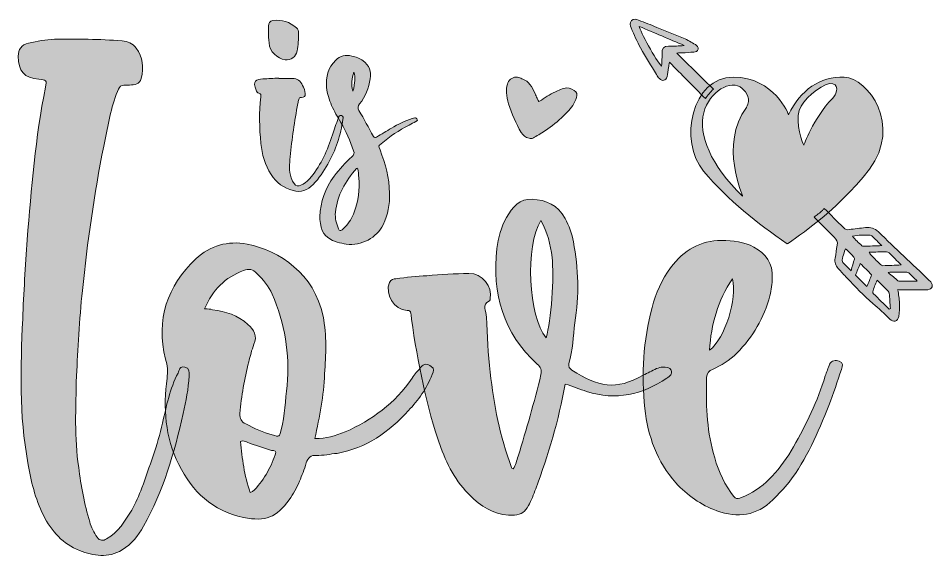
# Model space of a CAD drawing. Header units: inches. Extents: x 242 to 839, y -904 to -178.
# Drawn here: x 246 to 830, y -904 to -560 of the extents above; entities that cross this region are included whole.
import ezdxf

# ---------------------------------------------------------------- set-up
doc = ezdxf.new("R2010")
doc.units = ezdxf.units.IN
doc.header["$MEASUREMENT"] = 0
doc.layers.add('Layer 1', color=7, linetype='Continuous')

# ---------------------------------------------------------------- blocks, each defined once
blk = doc.blocks.new('block 5')
at = {"layer": 'Layer 1', "true_color": 0x04c0cc}
h = blk.add_hatch(color=132, dxfattribs=at)
h.dxf.hatch_style = 2
edge = h.paths.add_edge_path()
edge.add_spline(control_points=[(453.25, -622.81), (453.25, -623.21), (453.25, -623.62), (453.04, -624.03), (451.82, -634.18), (448.58, -643.72), (443.5, -652.65), (440.66, -657.32), (438.02, -661.79), (434.16, -665.64), (430.51, -669.3), (426.45, -670.92), (421.37, -669.5), (415.48, -667.88), (410.81, -664.63), (407.36, -659.35), (403.5, -653.26), (401.47, -646.56), (400.87, -639.45), (399.85, -629.51), (399.65, -619.76), (400.87, -609.81), (401.07, -608.6), (400.87, -607.78), (399.65, -607.58), (398.43, -607.38), (398.23, -606.36), (397.82, -605.55), (395.38, -599.66), (397.82, -598.44), (402.08, -598.44), (405.53, -598.24), (408.99, -598.04), (412.24, -597.84), (412.24, -597.84), (412.24, -598.04), (412.24, -598.04), (415.28, -598.04), (418.12, -598.04), (420.96, -598.04), (424.01, -598.04), (426.24, -599.66), (427.46, -602.5), (428.27, -604.13), (429.09, -605.96), (429.09, -607.78), (429.29, -609.61), (428.68, -610.22), (426.65, -610.22), (425.63, -610.22), (425.23, -610.63), (425.02, -611.44), (424.82, -612.25), (424.62, -613.06), (424.42, -614.08), (422.39, -625.24), (420.56, -636.61), (419.54, -647.98), (419.14, -652.45), (418.53, -656.92), (420.15, -661.38), (422.59, -668.08), (425.02, -667.27), (429.29, -664.43), (430.71, -663.41), (431.93, -661.99), (432.94, -660.77), (439.44, -652.86), (443.3, -643.51), (446.55, -633.97), (447.56, -630.52), (448.78, -627.07), (450.2, -623.62), (450.2, -623.01), (450.61, -622.6), (450.81, -622.2), (451.22, -621.79), (451.62, -621.59), (452.23, -621.79), (452.64, -622), (453.25, -622.2), (453.25, -622.81)], knot_values=[0, 0, 0, 0, 1, 1, 1, 2, 2, 2, 3, 3, 3, 4, 4, 4, 5, 5, 5, 6, 6, 6, 7, 7, 7, 8, 8, 8, 9, 9, 9, 10, 10, 10, 11, 11, 11, 12, 12, 12, 13, 13, 13, 14, 14, 14, 15, 15, 15, 16, 16, 16, 17, 17, 17, 18, 18, 18, 19, 19, 19, 20, 20, 20, 21, 21, 21, 22, 22, 22, 23, 23, 23, 24, 24, 24, 25, 25, 25, 26, 26, 26, 27, 27, 27, 27], degree=3, periodic=1)
edge = h.paths.add_edge_path()
edge.add_spline(control_points=[(405.74, -567.79), (405.74, -567.18), (405.74, -565.96), (405.74, -564.74), (405.74, -562.71), (406.55, -561.7), (408.58, -561.29), (414.27, -560.48), (419.34, -562.1), (423.6, -565.96), (424.42, -566.77), (425.02, -567.79), (424.82, -569.21), (424.82, -573.07), (424.82, -576.92), (424.01, -580.58), (423.2, -584.44), (420.15, -586.67), (416.3, -586.26), (411.63, -585.65), (406.14, -580.78), (406.14, -575.5), (406.14, -573.07), (405.33, -570.63), (405.74, -567.79)], knot_values=[0, 0, 0, 0, 1, 1, 1, 2, 2, 2, 3, 3, 3, 4, 4, 4, 5, 5, 5, 6, 6, 6, 7, 7, 7, 8, 8, 8, 8], degree=3, periodic=1)
h = blk.add_hatch(color=132, dxfattribs=at)
h.dxf.hatch_style = 2
edge = h.paths.add_edge_path()
edge.add_spline(control_points=[(447.56, -660.37), (451.01, -655.9), (454.66, -651.64), (458.93, -647.98), (460.35, -646.76), (460.55, -645.75), (459.94, -644.12), (457.91, -637.83), (455.07, -631.74), (451.82, -626.06), (449.79, -622.6), (447.56, -618.95), (445.93, -615.29), (444.31, -611.64), (443.09, -607.78), (442.69, -603.93), (442.28, -597.23), (443.5, -591.13), (448.57, -586.47), (451.42, -583.62), (454.87, -582.81), (458.93, -583.83), (461.36, -584.44), (463.8, -585.25), (466.03, -586.87), (469.89, -589.71), (471.31, -593.57), (470.5, -598.44), (469.48, -604.13), (467.66, -609.61), (463.8, -614.28), (462.58, -615.7), (462.38, -616.92), (463.39, -618.54), (466.64, -623.82), (469.48, -629.51), (472.53, -634.99), (473.14, -636), (473.54, -636), (474.56, -635.39), (477.81, -633.57), (480.85, -631.74), (484.1, -629.71), (488.16, -627.27), (492.63, -625.24), (497.3, -623.62), (497.91, -623.42), (498.31, -623.21), (498.92, -623.21), (499.53, -623.21), (500.34, -623.42), (500.55, -624.23), (500.75, -624.84), (500.14, -625.24), (499.53, -625.45), (498.11, -626.26), (496.69, -627.07), (495.27, -627.88), (488.77, -631.13), (483.09, -634.99), (477.61, -639.66), (475.58, -641.48), (475.78, -640.88), (476.79, -643.51), (480.24, -652.45), (482.68, -661.58), (482.88, -671.13), (483.09, -678.23), (481.87, -684.93), (478.82, -691.22), (474.97, -699.35), (464.82, -705.03), (455.27, -703.61), (453.45, -703.2), (451.42, -703), (449.39, -702.39), (440.66, -699.35), (439.23, -695.28), (438.42, -687.98), (438.42, -687.37), (438.42, -686.76), (438.42, -686.15), (438.83, -676.61), (441.87, -668.08), (447.56, -660.37)], knot_values=[0, 0, 0, 0, 1, 1, 1, 2, 2, 2, 3, 3, 3, 4, 4, 4, 5, 5, 5, 6, 6, 6, 7, 7, 7, 8, 8, 8, 9, 9, 9, 10, 10, 10, 11, 11, 11, 12, 12, 12, 13, 13, 13, 14, 14, 14, 15, 15, 15, 16, 16, 16, 17, 17, 17, 18, 18, 18, 19, 19, 19, 20, 20, 20, 21, 21, 21, 22, 22, 22, 23, 23, 23, 24, 24, 24, 25, 25, 25, 26, 26, 26, 27, 27, 27, 28, 28, 28, 28], degree=3, periodic=1)
edge = h.paths.add_edge_path()
edge.add_spline(control_points=[(461.77, -655.49), (454.66, -663.41), (449.59, -672.55), (448.37, -683.31), (447.96, -686.96), (448.98, -690.62), (450.4, -693.87), (451.01, -695.28), (451.42, -695.28), (452.63, -694.47), (453.24, -694.07), (453.85, -693.46), (454.46, -692.85), (457.1, -690.01), (459.13, -686.76), (460.35, -683.31), (462.99, -676.2), (464, -668.89), (463.19, -661.38), (462.99, -659.35), (463.19, -657.32), (462.38, -655.29), (461.97, -655.49), (461.77, -655.49), (461.77, -655.49)], knot_values=[0, 0, 0, 0, 1, 1, 1, 2, 2, 2, 3, 3, 3, 4, 4, 4, 5, 5, 5, 6, 6, 6, 7, 7, 7, 8, 8, 8, 8], degree=3, periodic=1)
edge = h.paths.add_edge_path()
edge.add_spline(control_points=[(459.54, -606.16), (460.96, -600.68), (461.16, -597.43), (460.15, -594.18), (458.93, -598.24), (458.12, -601.9), (459.54, -606.16)], knot_values=[0, 0, 0, 0, 1, 1, 1, 2, 2, 2, 2], degree=3, periodic=1)
at = {"layer": 'Layer 1', "lineweight": 0}
for points, knots in [([(405.74, -567.79), (405.74, -567.18), (405.74, -565.96), (405.74, -564.74), (405.74, -562.71), (406.55, -561.7), (408.58, -561.29), (414.27, -560.48), (419.34, -562.1), (423.6, -565.96), (424.42, -566.77), (425.02, -567.79), (424.82, -569.21), (424.82, -573.07), (424.82, -576.92), (424.01, -580.58), (423.2, -584.44), (420.15, -586.67), (416.3, -586.26), (411.63, -585.65), (406.14, -580.78), (406.14, -575.5), (406.14, -573.07), (405.33, -570.63), (405.74, -567.79)], [0, 0, 0, 0, 1, 1, 1, 2, 2, 2, 3, 3, 3, 4, 4, 4, 5, 5, 5, 6, 6, 6, 7, 7, 7, 8, 8, 8, 8]), ([(447.56, -660.37), (451.01, -655.9), (454.66, -651.64), (458.93, -647.98), (460.35, -646.76), (460.55, -645.75), (459.94, -644.12), (457.91, -637.83), (455.07, -631.74), (451.82, -626.06), (449.79, -622.6), (447.56, -618.95), (445.93, -615.29), (444.31, -611.64), (443.09, -607.78), (442.69, -603.93), (442.28, -597.23), (443.5, -591.13), (448.57, -586.47), (451.42, -583.62), (454.87, -582.81), (458.93, -583.83), (461.36, -584.44), (463.8, -585.25), (466.03, -586.87), (469.89, -589.71), (471.31, -593.57), (470.5, -598.44), (469.48, -604.13), (467.66, -609.61), (463.8, -614.28), (462.58, -615.7), (462.38, -616.92), (463.39, -618.54), (466.64, -623.82), (469.48, -629.51), (472.53, -634.99), (473.14, -636), (473.54, -636), (474.56, -635.39), (477.81, -633.57), (480.85, -631.74), (484.1, -629.71), (488.16, -627.27), (492.63, -625.24), (497.3, -623.62), (497.91, -623.42), (498.31, -623.21), (498.92, -623.21), (499.53, -623.21), (500.34, -623.42), (500.55, -624.23), (500.75, -624.84), (500.14, -625.24), (499.53, -625.45), (498.11, -626.26), (496.69, -627.07), (495.27, -627.88), (488.77, -631.13), (483.09, -634.99), (477.61, -639.66), (475.58, -641.48), (475.78, -640.88), (476.79, -643.51), (480.24, -652.45), (482.68, -661.58), (482.88, -671.13), (483.09, -678.23), (481.87, -684.93), (478.82, -691.22), (474.97, -699.35), (464.82, -705.03), (455.27, -703.61), (453.45, -703.2), (451.42, -703), (449.39, -702.39), (440.66, -699.35), (439.23, -695.28), (438.42, -687.98), (438.42, -687.37), (438.42, -686.76), (438.42, -686.15), (438.83, -676.61), (441.87, -668.08), (447.56, -660.37)], [0, 0, 0, 0, 1, 1, 1, 2, 2, 2, 3, 3, 3, 4, 4, 4, 5, 5, 5, 6, 6, 6, 7, 7, 7, 8, 8, 8, 9, 9, 9, 10, 10, 10, 11, 11, 11, 12, 12, 12, 13, 13, 13, 14, 14, 14, 15, 15, 15, 16, 16, 16, 17, 17, 17, 18, 18, 18, 19, 19, 19, 20, 20, 20, 21, 21, 21, 22, 22, 22, 23, 23, 23, 24, 24, 24, 25, 25, 25, 26, 26, 26, 27, 27, 27, 28, 28, 28, 28]), ([(459.54, -606.16), (460.96, -600.68), (461.16, -597.43), (460.15, -594.18), (458.93, -598.24), (458.12, -601.9), (459.54, -606.16)], [0, 0, 0, 0, 1, 1, 1, 2, 2, 2, 2]), ([(453.25, -622.81), (453.25, -623.21), (453.25, -623.62), (453.04, -624.03), (451.82, -634.18), (448.58, -643.72), (443.5, -652.65), (440.66, -657.32), (438.02, -661.79), (434.16, -665.64), (430.51, -669.3), (426.45, -670.92), (421.37, -669.5), (415.48, -667.88), (410.81, -664.63), (407.36, -659.35), (403.5, -653.26), (401.47, -646.56), (400.87, -639.45), (399.85, -629.51), (399.65, -619.76), (400.87, -609.81), (401.07, -608.6), (400.87, -607.78), (399.65, -607.58), (398.43, -607.38), (398.23, -606.36), (397.82, -605.55), (395.38, -599.66), (397.82, -598.44), (402.08, -598.44), (405.53, -598.24), (408.99, -598.04), (412.24, -597.84), (412.24, -597.84), (412.24, -598.04), (412.24, -598.04), (415.28, -598.04), (418.12, -598.04), (420.96, -598.04), (424.01, -598.04), (426.24, -599.66), (427.46, -602.5), (428.27, -604.13), (429.09, -605.96), (429.09, -607.78), (429.29, -609.61), (428.68, -610.22), (426.65, -610.22), (425.63, -610.22), (425.23, -610.63), (425.02, -611.44), (424.82, -612.25), (424.62, -613.06), (424.42, -614.08), (422.39, -625.24), (420.56, -636.61), (419.54, -647.98), (419.14, -652.45), (418.53, -656.92), (420.15, -661.38), (422.59, -668.08), (425.02, -667.27), (429.29, -664.43), (430.71, -663.41), (431.93, -661.99), (432.94, -660.77), (439.44, -652.86), (443.3, -643.51), (446.55, -633.97), (447.56, -630.52), (448.78, -627.07), (450.2, -623.62), (450.2, -623.01), (450.61, -622.6), (450.81, -622.2), (451.22, -621.79), (451.62, -621.59), (452.23, -621.79), (452.64, -622), (453.25, -622.2), (453.25, -622.81)], [0, 0, 0, 0, 1, 1, 1, 2, 2, 2, 3, 3, 3, 4, 4, 4, 5, 5, 5, 6, 6, 6, 7, 7, 7, 8, 8, 8, 9, 9, 9, 10, 10, 10, 11, 11, 11, 12, 12, 12, 13, 13, 13, 14, 14, 14, 15, 15, 15, 16, 16, 16, 17, 17, 17, 18, 18, 18, 19, 19, 19, 20, 20, 20, 21, 21, 21, 22, 22, 22, 23, 23, 23, 24, 24, 24, 25, 25, 25, 26, 26, 26, 27, 27, 27, 27]), ([(461.77, -655.49), (454.66, -663.41), (449.59, -672.55), (448.37, -683.31), (447.96, -686.96), (448.98, -690.62), (450.4, -693.87), (451.01, -695.28), (451.42, -695.28), (452.63, -694.47), (453.24, -694.07), (453.85, -693.46), (454.46, -692.85), (457.1, -690.01), (459.13, -686.76), (460.35, -683.31), (462.99, -676.2), (464, -668.89), (463.19, -661.38), (462.99, -659.35), (463.19, -657.32), (462.38, -655.29), (461.97, -655.49), (461.77, -655.49), (461.77, -655.49)], [0, 0, 0, 0, 1, 1, 1, 2, 2, 2, 3, 3, 3, 4, 4, 4, 5, 5, 5, 6, 6, 6, 7, 7, 7, 8, 8, 8, 8])]:
    blk.add_open_spline(points, degree=3, knots=knots, dxfattribs=at)
blk = doc.blocks.new('block 6')
at = {"layer": 'Layer 1', "true_color": 0xff53a7}
h = blk.add_hatch(color=241, dxfattribs=at)
h.dxf.hatch_style = 2
edge = h.paths.add_edge_path()
edge.add_spline(control_points=[(284.78, -845.73), (286.18, -857.46), (288.53, -869.18), (291.81, -880.44), (292.75, -884.19), (294.63, -887.01), (296.5, -890.29), (298.38, -892.64), (300.25, -892.64), (302.6, -891.23), (310.1, -887.01), (314.33, -879.97), (318.55, -872.94), (320.89, -868.71), (323.24, -863.55), (325.11, -858.86), (329.81, -845.26), (334.97, -831.66), (338.25, -817.59), (340.59, -806.8), (342.94, -795.54), (348.1, -785.69), (349.04, -783.81), (349.04, -781), (352.32, -781.94), (355.6, -782.41), (355.13, -785.22), (355.13, -787.57), (354.67, -795.54), (353.26, -803.51), (351.38, -811.49), (345.75, -836.35), (338.72, -860.74), (326.05, -883.25), (322.77, -889.35), (318.55, -894.51), (312.45, -898.26), (303.54, -903.89), (294.16, -902.02), (285.25, -898.73), (274.93, -894.51), (267.42, -886.54), (262.26, -876.22), (257.1, -865.43), (254.29, -854.64), (252.41, -842.92), (246.78, -812.43), (247.72, -781.94), (249.13, -751.45), (249.6, -734.56), (251, -717.68), (251.94, -700.79), (254.76, -668.43), (257.1, -635.59), (263.67, -603.69), (264.61, -599.47), (264.14, -599), (259.45, -598.53), (250.07, -598.07), (246.31, -593.38), (246.31, -583.99), (246.31, -579.3), (248.19, -576.96), (252.88, -575.55), (258.51, -574.61), (263.67, -573.2), (269.3, -573.2), (283.84, -572.74), (297.91, -573.2), (312.45, -574.14), (316.2, -574.61), (319.02, -575.55), (321.36, -578.84), (325.58, -584.46), (326.52, -591.03), (324.65, -598.07), (323.71, -601.82), (320.42, -602.29), (317.14, -602.29), (311.04, -602.29), (311.04, -602.29), (308.7, -608.39), (304.95, -618.7), (303.07, -629.96), (300.72, -641.22), (294.63, -671.71), (290.41, -702.2), (287.12, -733.15), (285.25, -751.92), (284.31, -770.68), (283.37, -787.57), (282.9, -808.2), (281.96, -826.97), (284.78, -845.73)], knot_values=[0, 0, 0, 0, 1, 1, 1, 2, 2, 2, 3, 3, 3, 4, 4, 4, 5, 5, 5, 6, 6, 6, 7, 7, 7, 8, 8, 8, 9, 9, 9, 10, 10, 10, 11, 11, 11, 12, 12, 12, 13, 13, 13, 14, 14, 14, 15, 15, 15, 16, 16, 16, 17, 17, 17, 18, 18, 18, 19, 19, 19, 20, 20, 20, 21, 21, 21, 22, 22, 22, 23, 23, 23, 24, 24, 24, 25, 25, 25, 26, 26, 26, 27, 27, 27, 28, 28, 28, 29, 29, 29, 30, 30, 30, 31, 31, 31, 31], degree=3, periodic=1)
h = blk.add_hatch(color=241, dxfattribs=at)
h.dxf.hatch_style = 2
edge = h.paths.add_edge_path()
edge.add_spline(control_points=[(564.8, -838.69), (569.97, -821.34), (575.12, -804.45), (579.34, -786.63), (579.81, -783.81), (579.34, -781.94), (577, -780.06), (555.42, -760.36), (547.92, -735.03), (551.2, -706.42), (552.14, -699.38), (554.02, -692.82), (557.3, -686.72), (561.05, -680.15), (565.74, -674.52), (573.72, -674.99), (582.63, -675.46), (590.13, -678.74), (594.82, -687.19), (597.17, -691.88), (599.05, -697.04), (599.98, -702.2), (603.27, -719.08), (603.74, -736.44), (600.92, -753.79), (599.98, -762.24), (599.52, -771.15), (597.17, -779.59), (596.7, -781.47), (597.64, -782.88), (599.05, -783.81), (615.93, -794.6), (626.72, -796.95), (644.55, -787.1), (647.36, -785.69), (650.17, -784.28), (652.99, -782.88), (654.39, -782.41), (655.8, -781.94), (656.74, -781.94), (659.09, -781.94), (661.43, -781.94), (662.37, -783.81), (663.31, -786.63), (661.43, -787.57), (659.56, -788.97), (644.08, -799.29), (627.19, -803.51), (608.43, -797.42), (604.21, -796.01), (599.52, -794.13), (594.82, -792.72), (590.6, -815.71), (584.04, -837.75), (576.06, -859.33), (574.65, -863.08), (573.25, -866.84), (571.37, -870.12), (569.5, -873.87), (566.68, -875.75), (562.46, -876.22), (552.14, -876.69), (543.7, -872.47), (536.66, -865.9), (526.34, -856.99), (520.24, -845.73), (515.55, -833.06), (506.17, -806.8), (501.01, -779.12), (496.79, -751.45), (496.79, -750.04), (496.79, -749.1), (496.32, -747.7), (496.32, -746.29), (495.85, -745.82), (493.98, -745.82), (485.53, -745.35), (479.91, -735.5), (482.72, -728), (483.66, -726.12), (485.53, -725.65), (486.94, -725.65), (493.51, -724.71), (500.07, -723.77), (506.64, -723.77), (515.55, -722.84), (524.47, -722.37), (533.38, -722.37), (541.82, -721.9), (548.86, -730.81), (546.98, -738.31), (546.98, -738.78), (546.98, -739.25), (546.51, -739.72), (541.35, -742.07), (544.63, -746.29), (544.63, -750.04), (545.1, -761.77), (545.57, -773.49), (546.98, -785.22), (549.32, -805.86), (553.08, -826.03), (560.58, -845.73), (560.58, -846.2), (561.05, -846.2), (561.52, -846.67), (563.4, -844.32), (563.87, -841.51), (564.8, -838.69)], knot_values=[0, 0, 0, 0, 1, 1, 1, 2, 2, 2, 3, 3, 3, 4, 4, 4, 5, 5, 5, 6, 6, 6, 7, 7, 7, 8, 8, 8, 9, 9, 9, 10, 10, 10, 11, 11, 11, 12, 12, 12, 13, 13, 13, 14, 14, 14, 15, 15, 15, 16, 16, 16, 17, 17, 17, 18, 18, 18, 19, 19, 19, 20, 20, 20, 21, 21, 21, 22, 22, 22, 23, 23, 23, 24, 24, 24, 25, 25, 25, 26, 26, 26, 27, 27, 27, 28, 28, 28, 29, 29, 29, 30, 30, 30, 31, 31, 31, 32, 32, 32, 33, 33, 33, 34, 34, 34, 35, 35, 35, 36, 36, 36, 36], degree=3, periodic=1)
edge = h.paths.add_edge_path()
edge.add_spline(control_points=[(582.63, -763.17), (585.91, -752.39), (587.79, -724.24), (586.38, -712.05), (585.44, -703.6), (583.57, -696.1), (579.34, -688.59), (569.03, -704.54), (571.37, -750.04), (582.63, -763.17)], knot_values=[0, 0, 0, 0, 1, 1, 1, 2, 2, 2, 3, 3, 3, 3], degree=3, periodic=1)
h = blk.add_hatch(color=241, dxfattribs=at)
h.dxf.hatch_style = 2
edge = h.paths.add_edge_path()
edge.add_spline(control_points=[(454.57, -823.21), (471.46, -815.71), (486.47, -804.92), (497.26, -788.97), (498.67, -786.16), (501.01, -784.28), (502.89, -781.94), (504.76, -779.59), (507.11, -779.59), (509.45, -781.47), (511.8, -782.88), (510.86, -784.75), (509.92, -786.63), (506.64, -795.54), (501.01, -803.05), (494.91, -809.61), (482.25, -823.21), (468.18, -833.53), (449.41, -836.82), (445.19, -837.29), (440.5, -838.22), (436.28, -838.22), (432.53, -837.75), (431.12, -839.63), (429.71, -842.92), (428.78, -847.14), (426.9, -850.89), (425.49, -854.64), (423.62, -858.86), (421.74, -862.62), (418.93, -866.37), (410.95, -877.63), (403.92, -880.44), (389.84, -877.63), (370.14, -873.4), (357.01, -861.21), (348.57, -843.85), (339.65, -826.5), (338.72, -807.73), (341.06, -788.97), (341.53, -784.75), (341.53, -781), (340.12, -776.78), (334.02, -751.45), (341.06, -730.34), (359.35, -712.99), (368.74, -704.54), (379.52, -701.26), (392.19, -703.6), (412.83, -707.83), (434.87, -722.37), (440.5, -749.57), (442.85, -761.77), (442.38, -773.96), (441.44, -786.16), (440.97, -800.23), (438.16, -813.36), (435.34, -827.44), (442.38, -827.44), (448.48, -825.56), (454.57, -823.21)], knot_values=[0, 0, 0, 0, 1, 1, 1, 2, 2, 2, 3, 3, 3, 4, 4, 4, 5, 5, 5, 6, 6, 6, 7, 7, 7, 8, 8, 8, 9, 9, 9, 10, 10, 10, 11, 11, 11, 12, 12, 12, 13, 13, 13, 14, 14, 14, 15, 15, 15, 16, 16, 16, 17, 17, 17, 18, 18, 18, 19, 19, 19, 20, 20, 20, 20], degree=3, periodic=1)
edge = h.paths.add_edge_path()
edge.add_spline(control_points=[(370.14, -745.35), (378.59, -746.29), (386.09, -749.1), (392.66, -754.73), (396.41, -758.02), (398.76, -762.24), (396.41, -767.4), (395, -771.15), (394.06, -774.9), (393.13, -778.65), (390.31, -789.44), (388.44, -800.23), (387.5, -811.49), (387.5, -814.77), (388.44, -816.65), (391.25, -818.05), (396.88, -820.87), (402.04, -823.68), (408.14, -825.09), (412.83, -826.5), (412.83, -826.5), (413.77, -821.81), (416.11, -812.43), (416.58, -803.05), (417.52, -793.66), (419.39, -773.49), (416.11, -753.79), (408.14, -735.5), (405.79, -730.34), (402.51, -726.12), (398.29, -722.37), (395.94, -719.55), (393.13, -719.08), (389.84, -720.49), (378.12, -724.71), (370.14, -732.69), (364.98, -744.88), (367.33, -744.88), (368.74, -744.88), (370.14, -745.35)], knot_values=[0, 0, 0, 0, 1, 1, 1, 2, 2, 2, 3, 3, 3, 4, 4, 4, 5, 5, 5, 6, 6, 6, 7, 7, 7, 8, 8, 8, 9, 9, 9, 10, 10, 10, 11, 11, 11, 12, 12, 12, 13, 13, 13, 13], degree=3, periodic=1)
edge = h.paths.add_edge_path()
edge.add_spline(control_points=[(395.47, -861.21), (402.51, -854.64), (406.73, -846.67), (410.01, -837.75), (410.95, -835.41), (409.54, -834.94), (407.67, -834.94), (402.51, -833.53), (397.35, -831.66), (392.19, -829.78), (390.78, -829.31), (389.84, -828.37), (387.97, -829.31), (388.91, -840.1), (390.31, -850.89), (394.06, -861.68), (395, -861.21), (395.47, -861.21), (395.47, -861.21)], knot_values=[0, 0, 0, 0, 1, 1, 1, 2, 2, 2, 3, 3, 3, 4, 4, 4, 5, 5, 5, 6, 6, 6, 6], degree=3, periodic=1)
h = blk.add_hatch(color=241, dxfattribs=at)
h.dxf.hatch_style = 2
edge = h.paths.add_edge_path()
edge.add_spline(control_points=[(714.9, -705.48), (722.88, -709.7), (727.1, -715.8), (726.63, -725.18), (726.63, -728.93), (726.16, -732.69), (725.22, -736.44), (721.47, -750.51), (714.43, -762.71), (704.11, -773.03), (699.42, -777.71), (694.26, -781), (688.63, -783.34), (686.29, -784.28), (685.35, -785.69), (684.88, -788.5), (684.41, -804.45), (684.88, -820.87), (689.1, -836.35), (691.45, -845.26), (694.73, -854.17), (700.36, -861.68), (703.17, -866.37), (704.11, -866.37), (709.27, -864.02), (715.84, -861.21), (721.94, -856.52), (726.63, -851.36), (731.79, -845.73), (736.48, -839.63), (740.23, -832.6), (748.2, -818.52), (755.71, -803.51), (760.4, -787.57), (761.34, -785.22), (762.28, -782.41), (763.21, -780.06), (764.62, -777.71), (766.97, -777.25), (769.31, -778.18), (772.13, -779.12), (771.66, -781), (770.72, -783.34), (768.38, -790.85), (765.56, -798.82), (762.75, -806.33), (755.71, -823.68), (748.67, -840.57), (737.42, -855.11), (734.13, -859.33), (730.85, -862.62), (727.1, -866.37), (716.78, -876.69), (704.58, -878.09), (691.45, -873.4), (681.13, -869.65), (672.69, -863.55), (665.18, -855.58), (653.46, -841.98), (647.36, -826.03), (645.48, -808.2), (643.14, -786.63), (644.54, -765.05), (650.17, -743.94), (652.52, -735.03), (656.27, -726.12), (661.9, -718.61), (670.34, -707.36), (681.13, -701.26), (694.26, -701.26), (701.77, -701.26), (708.8, -702.2), (714.9, -705.48)], knot_values=[0, 0, 0, 0, 1, 1, 1, 2, 2, 2, 3, 3, 3, 4, 4, 4, 5, 5, 5, 6, 6, 6, 7, 7, 7, 8, 8, 8, 9, 9, 9, 10, 10, 10, 11, 11, 11, 12, 12, 12, 13, 13, 13, 14, 14, 14, 15, 15, 15, 16, 16, 16, 17, 17, 17, 18, 18, 18, 19, 19, 19, 20, 20, 20, 21, 21, 21, 22, 22, 22, 23, 23, 23, 24, 24, 24, 24], degree=3, periodic=1)
edge = h.paths.add_edge_path()
edge.add_spline(control_points=[(701.3, -725.65), (691.92, -739.72), (687.7, -754.73), (686.76, -771.15), (696.61, -763.64), (704.58, -738.31), (701.3, -725.65)], knot_values=[0, 0, 0, 0, 1, 1, 1, 2, 2, 2, 2], degree=3, periodic=1)
at = {"layer": 'Layer 1', "lineweight": 0}
for points, knots in [([(284.78, -845.73), (286.18, -857.46), (288.53, -869.18), (291.81, -880.44), (292.75, -884.19), (294.63, -887.01), (296.5, -890.29), (298.38, -892.64), (300.25, -892.64), (302.6, -891.23), (310.1, -887.01), (314.33, -879.97), (318.55, -872.94), (320.89, -868.71), (323.24, -863.55), (325.11, -858.86), (329.81, -845.26), (334.97, -831.66), (338.25, -817.59), (340.59, -806.8), (342.94, -795.54), (348.1, -785.69), (349.04, -783.81), (349.04, -781), (352.32, -781.94), (355.6, -782.41), (355.13, -785.22), (355.13, -787.57), (354.67, -795.54), (353.26, -803.51), (351.38, -811.49), (345.75, -836.35), (338.72, -860.74), (326.05, -883.25), (322.77, -889.35), (318.55, -894.51), (312.45, -898.26), (303.54, -903.89), (294.16, -902.02), (285.25, -898.73), (274.93, -894.51), (267.42, -886.54), (262.26, -876.22), (257.1, -865.43), (254.29, -854.64), (252.41, -842.92), (246.78, -812.43), (247.72, -781.94), (249.13, -751.45), (249.6, -734.56), (251, -717.68), (251.94, -700.79), (254.76, -668.43), (257.1, -635.59), (263.67, -603.69), (264.61, -599.47), (264.14, -599), (259.45, -598.53), (250.07, -598.07), (246.31, -593.38), (246.31, -583.99), (246.31, -579.3), (248.19, -576.96), (252.88, -575.55), (258.51, -574.61), (263.67, -573.2), (269.3, -573.2), (283.84, -572.74), (297.91, -573.2), (312.45, -574.14), (316.2, -574.61), (319.02, -575.55), (321.36, -578.84), (325.58, -584.46), (326.52, -591.03), (324.65, -598.07), (323.71, -601.82), (320.42, -602.29), (317.14, -602.29), (311.04, -602.29), (311.04, -602.29), (308.7, -608.39), (304.95, -618.7), (303.07, -629.96), (300.72, -641.22), (294.63, -671.71), (290.41, -702.2), (287.12, -733.15), (285.25, -751.92), (284.31, -770.68), (283.37, -787.57), (282.9, -808.2), (281.96, -826.97), (284.78, -845.73)], [0, 0, 0, 0, 1, 1, 1, 2, 2, 2, 3, 3, 3, 4, 4, 4, 5, 5, 5, 6, 6, 6, 7, 7, 7, 8, 8, 8, 9, 9, 9, 10, 10, 10, 11, 11, 11, 12, 12, 12, 13, 13, 13, 14, 14, 14, 15, 15, 15, 16, 16, 16, 17, 17, 17, 18, 18, 18, 19, 19, 19, 20, 20, 20, 21, 21, 21, 22, 22, 22, 23, 23, 23, 24, 24, 24, 25, 25, 25, 26, 26, 26, 27, 27, 27, 28, 28, 28, 29, 29, 29, 30, 30, 30, 31, 31, 31, 31]), ([(564.8, -838.69), (569.97, -821.34), (575.12, -804.45), (579.34, -786.63), (579.81, -783.81), (579.34, -781.94), (577, -780.06), (555.42, -760.36), (547.92, -735.03), (551.2, -706.42), (552.14, -699.38), (554.02, -692.82), (557.3, -686.72), (561.05, -680.15), (565.74, -674.52), (573.72, -674.99), (582.63, -675.46), (590.13, -678.74), (594.82, -687.19), (597.17, -691.88), (599.05, -697.04), (599.98, -702.2), (603.27, -719.08), (603.74, -736.44), (600.92, -753.79), (599.98, -762.24), (599.52, -771.15), (597.17, -779.59), (596.7, -781.47), (597.64, -782.88), (599.05, -783.81), (615.93, -794.6), (626.72, -796.95), (644.55, -787.1), (647.36, -785.69), (650.17, -784.28), (652.99, -782.88), (654.39, -782.41), (655.8, -781.94), (656.74, -781.94), (659.09, -781.94), (661.43, -781.94), (662.37, -783.81), (663.31, -786.63), (661.43, -787.57), (659.56, -788.97), (644.08, -799.29), (627.19, -803.51), (608.43, -797.42), (604.21, -796.01), (599.52, -794.13), (594.82, -792.72), (590.6, -815.71), (584.04, -837.75), (576.06, -859.33), (574.65, -863.08), (573.25, -866.84), (571.37, -870.12), (569.5, -873.87), (566.68, -875.75), (562.46, -876.22), (552.14, -876.69), (543.7, -872.47), (536.66, -865.9), (526.34, -856.99), (520.24, -845.73), (515.55, -833.06), (506.17, -806.8), (501.01, -779.12), (496.79, -751.45), (496.79, -750.04), (496.79, -749.1), (496.32, -747.7), (496.32, -746.29), (495.85, -745.82), (493.98, -745.82), (485.53, -745.35), (479.91, -735.5), (482.72, -728), (483.66, -726.12), (485.53, -725.65), (486.94, -725.65), (493.51, -724.71), (500.07, -723.77), (506.64, -723.77), (515.55, -722.84), (524.47, -722.37), (533.38, -722.37), (541.82, -721.9), (548.86, -730.81), (546.98, -738.31), (546.98, -738.78), (546.98, -739.25), (546.51, -739.72), (541.35, -742.07), (544.63, -746.29), (544.63, -750.04), (545.1, -761.77), (545.57, -773.49), (546.98, -785.22), (549.32, -805.86), (553.08, -826.03), (560.58, -845.73), (560.58, -846.2), (561.05, -846.2), (561.52, -846.67), (563.4, -844.32), (563.87, -841.51), (564.8, -838.69)], [0, 0, 0, 0, 1, 1, 1, 2, 2, 2, 3, 3, 3, 4, 4, 4, 5, 5, 5, 6, 6, 6, 7, 7, 7, 8, 8, 8, 9, 9, 9, 10, 10, 10, 11, 11, 11, 12, 12, 12, 13, 13, 13, 14, 14, 14, 15, 15, 15, 16, 16, 16, 17, 17, 17, 18, 18, 18, 19, 19, 19, 20, 20, 20, 21, 21, 21, 22, 22, 22, 23, 23, 23, 24, 24, 24, 25, 25, 25, 26, 26, 26, 27, 27, 27, 28, 28, 28, 29, 29, 29, 30, 30, 30, 31, 31, 31, 32, 32, 32, 33, 33, 33, 34, 34, 34, 35, 35, 35, 36, 36, 36, 36]), ([(582.63, -763.17), (585.91, -752.39), (587.79, -724.24), (586.38, -712.05), (585.44, -703.6), (583.57, -696.1), (579.34, -688.59), (569.03, -704.54), (571.37, -750.04), (582.63, -763.17)], [0, 0, 0, 0, 1, 1, 1, 2, 2, 2, 3, 3, 3, 3]), ([(454.57, -823.21), (471.46, -815.71), (486.47, -804.92), (497.26, -788.97), (498.67, -786.16), (501.01, -784.28), (502.89, -781.94), (504.76, -779.59), (507.11, -779.59), (509.45, -781.47), (511.8, -782.88), (510.86, -784.75), (509.92, -786.63), (506.64, -795.54), (501.01, -803.05), (494.91, -809.61), (482.25, -823.21), (468.18, -833.53), (449.41, -836.82), (445.19, -837.29), (440.5, -838.22), (436.28, -838.22), (432.53, -837.75), (431.12, -839.63), (429.71, -842.92), (428.78, -847.14), (426.9, -850.89), (425.49, -854.64), (423.62, -858.86), (421.74, -862.62), (418.93, -866.37), (410.95, -877.63), (403.92, -880.44), (389.84, -877.63), (370.14, -873.4), (357.01, -861.21), (348.57, -843.85), (339.65, -826.5), (338.72, -807.73), (341.06, -788.97), (341.53, -784.75), (341.53, -781), (340.12, -776.78), (334.02, -751.45), (341.06, -730.34), (359.35, -712.99), (368.74, -704.54), (379.52, -701.26), (392.19, -703.6), (412.83, -707.83), (434.87, -722.37), (440.5, -749.57), (442.85, -761.77), (442.38, -773.96), (441.44, -786.16), (440.97, -800.23), (438.16, -813.36), (435.34, -827.44), (442.38, -827.44), (448.48, -825.56), (454.57, -823.21)], [0, 0, 0, 0, 1, 1, 1, 2, 2, 2, 3, 3, 3, 4, 4, 4, 5, 5, 5, 6, 6, 6, 7, 7, 7, 8, 8, 8, 9, 9, 9, 10, 10, 10, 11, 11, 11, 12, 12, 12, 13, 13, 13, 14, 14, 14, 15, 15, 15, 16, 16, 16, 17, 17, 17, 18, 18, 18, 19, 19, 19, 20, 20, 20, 20]), ([(714.9, -705.48), (722.88, -709.7), (727.1, -715.8), (726.63, -725.18), (726.63, -728.93), (726.16, -732.69), (725.22, -736.44), (721.47, -750.51), (714.43, -762.71), (704.11, -773.03), (699.42, -777.71), (694.26, -781), (688.63, -783.34), (686.29, -784.28), (685.35, -785.69), (684.88, -788.5), (684.41, -804.45), (684.88, -820.87), (689.1, -836.35), (691.45, -845.26), (694.73, -854.17), (700.36, -861.68), (703.17, -866.37), (704.11, -866.37), (709.27, -864.02), (715.84, -861.21), (721.94, -856.52), (726.63, -851.36), (731.79, -845.73), (736.48, -839.63), (740.23, -832.6), (748.2, -818.52), (755.71, -803.51), (760.4, -787.57), (761.34, -785.22), (762.28, -782.41), (763.21, -780.06), (764.62, -777.71), (766.97, -777.25), (769.31, -778.18), (772.13, -779.12), (771.66, -781), (770.72, -783.34), (768.38, -790.85), (765.56, -798.82), (762.75, -806.33), (755.71, -823.68), (748.67, -840.57), (737.42, -855.11), (734.13, -859.33), (730.85, -862.62), (727.1, -866.37), (716.78, -876.69), (704.58, -878.09), (691.45, -873.4), (681.13, -869.65), (672.69, -863.55), (665.18, -855.58), (653.46, -841.98), (647.36, -826.03), (645.48, -808.2), (643.14, -786.63), (644.54, -765.05), (650.17, -743.94), (652.52, -735.03), (656.27, -726.12), (661.9, -718.61), (670.34, -707.36), (681.13, -701.26), (694.26, -701.26), (701.77, -701.26), (708.8, -702.2), (714.9, -705.48)], [0, 0, 0, 0, 1, 1, 1, 2, 2, 2, 3, 3, 3, 4, 4, 4, 5, 5, 5, 6, 6, 6, 7, 7, 7, 8, 8, 8, 9, 9, 9, 10, 10, 10, 11, 11, 11, 12, 12, 12, 13, 13, 13, 14, 14, 14, 15, 15, 15, 16, 16, 16, 17, 17, 17, 18, 18, 18, 19, 19, 19, 20, 20, 20, 21, 21, 21, 22, 22, 22, 23, 23, 23, 24, 24, 24, 24]), ([(370.14, -745.35), (378.59, -746.29), (386.09, -749.1), (392.66, -754.73), (396.41, -758.02), (398.76, -762.24), (396.41, -767.4), (395, -771.15), (394.06, -774.9), (393.13, -778.65), (390.31, -789.44), (388.44, -800.23), (387.5, -811.49), (387.5, -814.77), (388.44, -816.65), (391.25, -818.05), (396.88, -820.87), (402.04, -823.68), (408.14, -825.09), (412.83, -826.5), (412.83, -826.5), (413.77, -821.81), (416.11, -812.43), (416.58, -803.05), (417.52, -793.66), (419.39, -773.49), (416.11, -753.79), (408.14, -735.5), (405.79, -730.34), (402.51, -726.12), (398.29, -722.37), (395.94, -719.55), (393.13, -719.08), (389.84, -720.49), (378.12, -724.71), (370.14, -732.69), (364.98, -744.88), (367.33, -744.88), (368.74, -744.88), (370.14, -745.35)], [0, 0, 0, 0, 1, 1, 1, 2, 2, 2, 3, 3, 3, 4, 4, 4, 5, 5, 5, 6, 6, 6, 7, 7, 7, 8, 8, 8, 9, 9, 9, 10, 10, 10, 11, 11, 11, 12, 12, 12, 13, 13, 13, 13]), ([(701.3, -725.65), (691.92, -739.72), (687.7, -754.73), (686.76, -771.15), (696.61, -763.64), (704.58, -738.31), (701.3, -725.65)], [0, 0, 0, 0, 1, 1, 1, 2, 2, 2, 2]), ([(395.47, -861.21), (402.51, -854.64), (406.73, -846.67), (410.01, -837.75), (410.95, -835.41), (409.54, -834.94), (407.67, -834.94), (402.51, -833.53), (397.35, -831.66), (392.19, -829.78), (390.78, -829.31), (389.84, -828.37), (387.97, -829.31), (388.91, -840.1), (390.31, -850.89), (394.06, -861.68), (395, -861.21), (395.47, -861.21), (395.47, -861.21)], [0, 0, 0, 0, 1, 1, 1, 2, 2, 2, 3, 3, 3, 4, 4, 4, 5, 5, 5, 6, 6, 6, 6])]:
    blk.add_open_spline(points, degree=3, knots=knots, dxfattribs=at)
blk = doc.blocks.new('block 8')
at = {"layer": 'Layer 1', "true_color": 0xff53a7}
h = blk.add_hatch(color=241, dxfattribs=at)
h.dxf.hatch_style = 2
edge = h.paths.add_edge_path()
edge.add_spline(control_points=[(636.73, -565.98), (638.68, -570.27), (640.57, -574.6), (642.84, -578.7), (646.03, -584.45), (649.53, -590.03), (652.93, -595.66), (653.47, -596.57), (654.09, -597.46), (654.84, -598.21), (656.72, -600.12), (658.98, -599.59), (659.7, -596.97), (660.21, -595.1), (660.35, -593.12), (660.66, -591.19), (660.81, -590.26), (660.95, -589.32), (661.19, -587.8), (668.89, -595.52), (676.51, -603.25), (684.11, -610.95), (685.57, -608.79), (687.26, -606.78), (689.22, -604.97), (682.3, -598.17), (675.37, -591.36), (668.45, -584.55), (667.72, -583.83), (667, -583.1), (665.83, -581.93), (667.43, -581.88), (668.37, -581.87), (669.3, -581.82), (671.78, -581.66), (674.27, -581.54), (676.74, -581.3), (677.89, -581.18), (679.11, -580.9), (679.45, -579.53), (679.83, -578.04), (678.83, -577.12), (677.76, -576.5), (675.31, -575.08), (672.84, -573.63), (670.24, -572.51), (664.61, -570.09), (658.9, -567.85), (653.21, -565.57), (649.33, -564.02), (645.44, -562.49), (641.54, -561.02), (640.05, -560.46), (638.44, -559.82), (637.05, -561.24), (635.62, -562.7), (636.03, -564.44), (636.73, -565.98)], knot_values=[0, 0, 0, 0, 1, 1, 1, 2, 2, 2, 3, 3, 3, 4, 4, 4, 5, 5, 5, 6, 6, 6, 7, 7, 7, 8, 8, 8, 9, 9, 9, 10, 10, 10, 11, 11, 11, 12, 12, 12, 13, 13, 13, 14, 14, 14, 15, 15, 15, 16, 16, 16, 17, 17, 17, 18, 18, 18, 19, 19, 19, 19], degree=3, periodic=1)
edge = h.paths.add_edge_path()
edge.add_spline(control_points=[(641.96, -564.99), (651.58, -569.06), (661.08, -573.09), (670.58, -577.12), (667.24, -577.51), (663.97, -577.55), (660.7, -577.55), (657.56, -577.55), (656.35, -579), (656.46, -582.2), (656.55, -584.92), (656.31, -587.64), (656.22, -590.37), (652.71, -586.9), (642.31, -567.74), (641.96, -564.99)], knot_values=[0, 0, 0, 0, 1, 1, 1, 2, 2, 2, 3, 3, 3, 4, 4, 4, 5, 5, 5, 5], degree=3, periodic=1)
h = blk.add_hatch(color=241, dxfattribs=at)
h.dxf.hatch_style = 2
edge = h.paths.add_edge_path()
edge.add_spline(control_points=[(766.24, -699.21), (767.78, -700.73), (768.53, -702.13), (768.06, -704.32), (767.49, -707), (767.35, -709.79), (766.79, -712.48), (766.24, -715.1), (767.01, -717.19), (768.73, -719.07), (770.58, -721.11), (772.38, -723.21), (774.31, -725.17), (779.73, -730.67), (784.88, -736.45), (790.83, -741.43), (794.57, -744.56), (798.23, -747.84), (801.6, -751.37), (803.72, -753.6), (806.82, -752.94), (807.31, -749.77), (807.74, -746.98), (807.88, -744.11), (807.79, -741.29), (807.69, -738.46), (807.15, -735.65), (806.76, -732.56), (807.97, -732.63), (809.16, -732.75), (810.34, -732.76), (814.87, -732.78), (819.41, -732.78), (823.94, -732.77), (824.56, -732.77), (825.19, -732.72), (825.8, -732.63), (828.78, -732.16), (829.57, -730.05), (827.66, -727.66), (827.38, -727.32), (827.06, -727), (826.74, -726.69), (815.92, -716.4), (805.05, -706.17), (794.32, -695.79), (791.9, -693.45), (789.27, -692.7), (786.08, -693.09), (782.65, -693.53), (779.18, -693.79), (775.76, -694.35), (774.16, -694.61), (773.15, -694.17), (772.04, -693.06), (767.99, -689), (763.94, -684.95), (759.88, -680.91), (759.48, -681.31), (759.09, -681.71), (758.67, -682.09), (756.97, -683.66), (755.18, -685.09), (753.32, -686.4), (757.62, -690.68), (761.93, -694.95), (766.24, -699.21)], knot_values=[0, 0, 0, 0, 1, 1, 1, 2, 2, 2, 3, 3, 3, 4, 4, 4, 5, 5, 5, 6, 6, 6, 7, 7, 7, 8, 8, 8, 9, 9, 9, 10, 10, 10, 11, 11, 11, 12, 12, 12, 13, 13, 13, 14, 14, 14, 15, 15, 15, 16, 16, 16, 17, 17, 17, 18, 18, 18, 19, 19, 19, 20, 20, 20, 21, 21, 21, 22, 22, 22, 22], degree=3, periodic=1)
edge = h.paths.add_edge_path()
edge.add_spline(control_points=[(796.47, -704.57), (792.36, -704.72), (788.59, -704.85), (784.82, -704.96), (784.49, -704.97), (784.06, -704.88), (783.84, -704.66), (781.83, -702.74), (779.7, -700.93), (777.84, -698.43), (781.78, -697.79), (785.39, -697.83), (789.01, -697.98), (789.43, -697.99), (789.96, -698.11), (790.24, -698.38), (792.25, -700.32), (794.21, -702.31), (796.47, -704.57)], knot_values=[0, 0, 0, 0, 1, 1, 1, 2, 2, 2, 3, 3, 3, 4, 4, 4, 5, 5, 5, 6, 6, 6, 6], degree=3, periodic=1)
edge = h.paths.add_edge_path()
edge.add_spline(control_points=[(808.87, -716.84), (804.79, -717.04), (801.02, -717.28), (797.24, -717.34), (796.59, -717.35), (795.82, -716.69), (795.28, -716.17), (793.23, -714.21), (791.24, -712.18), (789.25, -710.16), (788.93, -709.83), (788.73, -709.39), (788.35, -708.82), (792.28, -708.67), (795.9, -708.51), (799.53, -708.44), (800.06, -708.43), (800.73, -708.76), (801.13, -709.15), (803.73, -711.67), (806.28, -714.25), (808.87, -716.84)], knot_values=[0, 0, 0, 0, 1, 1, 1, 2, 2, 2, 3, 3, 3, 4, 4, 4, 5, 5, 5, 6, 6, 6, 7, 7, 7, 7], degree=3, periodic=1)
edge = h.paths.add_edge_path()
edge.add_spline(control_points=[(800.66, -721.75), (801.61, -721.58), (801.93, -721.47), (802.24, -721.47), (805.61, -721.49), (808.98, -721.5), (812.35, -721.56), (812.85, -721.57), (813.5, -721.63), (813.83, -721.94), (815.49, -723.48), (817.06, -725.12), (819.03, -727.09), (814.91, -727.11), (811.38, -727.14), (807.84, -727.15), (807.49, -727.15), (807.06, -727.14), (806.82, -726.94), (804.88, -725.35), (802.97, -723.71), (800.66, -721.75)], knot_values=[0, 0, 0, 0, 1, 1, 1, 2, 2, 2, 3, 3, 3, 4, 4, 4, 5, 5, 5, 6, 6, 6, 7, 7, 7, 7], degree=3, periodic=1)
edge = h.paths.add_edge_path()
edge.add_spline(control_points=[(790.71, -734), (791.44, -731.6), (792.12, -729.17), (793.57, -726.54), (796.1, -729.08), (798.31, -731.26), (800.47, -733.47), (800.82, -733.83), (801.2, -734.33), (801.25, -734.8), (801.54, -738.05), (801.75, -741.31), (801.99, -744.57), (801.73, -744.68), (801.47, -744.8), (801.22, -744.91), (797.87, -741.66), (794.5, -738.43), (791.17, -735.16), (790.89, -734.88), (790.61, -734.32), (790.71, -734)], knot_values=[0, 0, 0, 0, 1, 1, 1, 2, 2, 2, 3, 3, 3, 4, 4, 4, 5, 5, 5, 6, 6, 6, 7, 7, 7, 7], degree=3, periodic=1)
edge = h.paths.add_edge_path()
edge.add_spline(control_points=[(779.75, -723.32), (780.8, -720.77), (781.76, -718.43), (782.8, -715.91), (785.32, -718.43), (787.62, -720.74), (790.02, -723.13), (789.05, -725.61), (788.09, -728.05), (787.07, -730.64), (787.07, -730.64), (779.75, -723.32), (779.75, -723.32)], knot_values=[0, 0, 0, 0, 1, 1, 1, 2, 2, 2, 3, 3, 3, 4, 4, 4, 4], degree=3, periodic=1)
edge = h.paths.add_edge_path()
edge.add_spline(control_points=[(773.47, -706.5), (775.12, -708.15), (776.78, -709.73), (778.34, -711.42), (778.75, -711.87), (779.14, -712.71), (779.01, -713.24), (778.46, -715.54), (777.71, -717.79), (776.89, -720.52), (775.27, -718.9), (774.02, -717.66), (772.78, -716.41), (772.4, -716.03), (772, -715.67), (771.7, -715.24), (771.46, -714.89), (771.25, -714.47), (771.2, -714.06), (771.08, -713.21), (772.81, -707.55), (773.47, -706.5)], knot_values=[0, 0, 0, 0, 1, 1, 1, 2, 2, 2, 3, 3, 3, 4, 4, 4, 5, 5, 5, 6, 6, 6, 7, 7, 7, 7], degree=3, periodic=1)
at = {"layer": 'Layer 1', "lineweight": 0}
for points, knots in [([(636.73, -565.98), (638.68, -570.27), (640.57, -574.6), (642.84, -578.7), (646.03, -584.45), (649.53, -590.03), (652.93, -595.66), (653.47, -596.57), (654.09, -597.46), (654.84, -598.21), (656.72, -600.12), (658.98, -599.59), (659.7, -596.97), (660.21, -595.1), (660.35, -593.12), (660.66, -591.19), (660.81, -590.26), (660.95, -589.32), (661.19, -587.8), (668.89, -595.52), (676.51, -603.25), (684.11, -610.95), (685.57, -608.79), (687.26, -606.78), (689.22, -604.97), (682.3, -598.17), (675.37, -591.36), (668.45, -584.55), (667.72, -583.83), (667, -583.1), (665.83, -581.93), (667.43, -581.88), (668.37, -581.87), (669.3, -581.82), (671.78, -581.66), (674.27, -581.54), (676.74, -581.3), (677.89, -581.18), (679.11, -580.9), (679.45, -579.53), (679.83, -578.04), (678.83, -577.12), (677.76, -576.5), (675.31, -575.08), (672.84, -573.63), (670.24, -572.51), (664.61, -570.09), (658.9, -567.85), (653.21, -565.57), (649.33, -564.02), (645.44, -562.49), (641.54, -561.02), (640.05, -560.46), (638.44, -559.82), (637.05, -561.24), (635.62, -562.7), (636.03, -564.44), (636.73, -565.98)], [0, 0, 0, 0, 1, 1, 1, 2, 2, 2, 3, 3, 3, 4, 4, 4, 5, 5, 5, 6, 6, 6, 7, 7, 7, 8, 8, 8, 9, 9, 9, 10, 10, 10, 11, 11, 11, 12, 12, 12, 13, 13, 13, 14, 14, 14, 15, 15, 15, 16, 16, 16, 17, 17, 17, 18, 18, 18, 19, 19, 19, 19]), ([(641.96, -564.99), (651.58, -569.06), (661.08, -573.09), (670.58, -577.12), (667.24, -577.51), (663.97, -577.55), (660.7, -577.55), (657.56, -577.55), (656.35, -579), (656.46, -582.2), (656.55, -584.92), (656.31, -587.64), (656.22, -590.37), (652.71, -586.9), (642.31, -567.74), (641.96, -564.99)], [0, 0, 0, 0, 1, 1, 1, 2, 2, 2, 3, 3, 3, 4, 4, 4, 5, 5, 5, 5]), ([(766.24, -699.21), (767.78, -700.73), (768.53, -702.13), (768.06, -704.32), (767.49, -707), (767.35, -709.79), (766.79, -712.48), (766.24, -715.1), (767.01, -717.19), (768.73, -719.07), (770.58, -721.11), (772.38, -723.21), (774.31, -725.17), (779.73, -730.67), (784.88, -736.45), (790.83, -741.43), (794.57, -744.56), (798.23, -747.84), (801.6, -751.37), (803.72, -753.6), (806.82, -752.94), (807.31, -749.77), (807.74, -746.98), (807.88, -744.11), (807.79, -741.29), (807.69, -738.46), (807.15, -735.65), (806.76, -732.56), (807.97, -732.63), (809.16, -732.75), (810.34, -732.76), (814.87, -732.78), (819.41, -732.78), (823.94, -732.77), (824.56, -732.77), (825.19, -732.72), (825.8, -732.63), (828.78, -732.16), (829.57, -730.05), (827.66, -727.66), (827.38, -727.32), (827.06, -727), (826.74, -726.69), (815.92, -716.4), (805.05, -706.17), (794.32, -695.79), (791.9, -693.45), (789.27, -692.7), (786.08, -693.09), (782.65, -693.53), (779.18, -693.79), (775.76, -694.35), (774.16, -694.61), (773.15, -694.17), (772.04, -693.06), (767.99, -689), (763.94, -684.95), (759.88, -680.91), (759.48, -681.31), (759.09, -681.71), (758.67, -682.09), (756.97, -683.66), (755.18, -685.09), (753.32, -686.4), (757.62, -690.68), (761.93, -694.95), (766.24, -699.21)], [0, 0, 0, 0, 1, 1, 1, 2, 2, 2, 3, 3, 3, 4, 4, 4, 5, 5, 5, 6, 6, 6, 7, 7, 7, 8, 8, 8, 9, 9, 9, 10, 10, 10, 11, 11, 11, 12, 12, 12, 13, 13, 13, 14, 14, 14, 15, 15, 15, 16, 16, 16, 17, 17, 17, 18, 18, 18, 19, 19, 19, 20, 20, 20, 21, 21, 21, 22, 22, 22, 22]), ([(796.47, -704.57), (792.36, -704.72), (788.59, -704.85), (784.82, -704.96), (784.49, -704.97), (784.06, -704.88), (783.84, -704.66), (781.83, -702.74), (779.7, -700.93), (777.84, -698.43), (781.78, -697.79), (785.39, -697.83), (789.01, -697.98), (789.43, -697.99), (789.96, -698.11), (790.24, -698.38), (792.25, -700.32), (794.21, -702.31), (796.47, -704.57)], [0, 0, 0, 0, 1, 1, 1, 2, 2, 2, 3, 3, 3, 4, 4, 4, 5, 5, 5, 6, 6, 6, 6]), ([(773.47, -706.5), (775.12, -708.15), (776.78, -709.73), (778.34, -711.42), (778.75, -711.87), (779.14, -712.71), (779.01, -713.24), (778.46, -715.54), (777.71, -717.79), (776.89, -720.52), (775.27, -718.9), (774.02, -717.66), (772.78, -716.41), (772.4, -716.03), (772, -715.67), (771.7, -715.24), (771.46, -714.89), (771.25, -714.47), (771.2, -714.06), (771.08, -713.21), (772.81, -707.55), (773.47, -706.5)], [0, 0, 0, 0, 1, 1, 1, 2, 2, 2, 3, 3, 3, 4, 4, 4, 5, 5, 5, 6, 6, 6, 7, 7, 7, 7]), ([(808.87, -716.84), (804.79, -717.04), (801.02, -717.28), (797.24, -717.34), (796.59, -717.35), (795.82, -716.69), (795.28, -716.17), (793.23, -714.21), (791.24, -712.18), (789.25, -710.16), (788.93, -709.83), (788.73, -709.39), (788.35, -708.82), (792.28, -708.67), (795.9, -708.51), (799.53, -708.44), (800.06, -708.43), (800.73, -708.76), (801.13, -709.15), (803.73, -711.67), (806.28, -714.25), (808.87, -716.84)], [0, 0, 0, 0, 1, 1, 1, 2, 2, 2, 3, 3, 3, 4, 4, 4, 5, 5, 5, 6, 6, 6, 7, 7, 7, 7]), ([(779.75, -723.32), (780.8, -720.77), (781.76, -718.43), (782.8, -715.91), (785.32, -718.43), (787.62, -720.74), (790.02, -723.13), (789.05, -725.61), (788.09, -728.05), (787.07, -730.64), (787.07, -730.64), (779.75, -723.32), (779.75, -723.32)], [0, 0, 0, 0, 1, 1, 1, 2, 2, 2, 3, 3, 3, 4, 4, 4, 4]), ([(800.66, -721.75), (801.61, -721.58), (801.93, -721.47), (802.24, -721.47), (805.61, -721.49), (808.98, -721.5), (812.35, -721.56), (812.85, -721.57), (813.5, -721.63), (813.83, -721.94), (815.49, -723.48), (817.06, -725.12), (819.03, -727.09), (814.91, -727.11), (811.38, -727.14), (807.84, -727.15), (807.49, -727.15), (807.06, -727.14), (806.82, -726.94), (804.88, -725.35), (802.97, -723.71), (800.66, -721.75)], [0, 0, 0, 0, 1, 1, 1, 2, 2, 2, 3, 3, 3, 4, 4, 4, 5, 5, 5, 6, 6, 6, 7, 7, 7, 7]), ([(790.71, -734), (791.44, -731.6), (792.12, -729.17), (793.57, -726.54), (796.1, -729.08), (798.31, -731.26), (800.47, -733.47), (800.82, -733.83), (801.2, -734.33), (801.25, -734.8), (801.54, -738.05), (801.75, -741.31), (801.99, -744.57), (801.73, -744.68), (801.47, -744.8), (801.22, -744.91), (797.87, -741.66), (794.5, -738.43), (791.17, -735.16), (790.89, -734.88), (790.61, -734.32), (790.71, -734)], [0, 0, 0, 0, 1, 1, 1, 2, 2, 2, 3, 3, 3, 4, 4, 4, 5, 5, 5, 6, 6, 6, 7, 7, 7, 7])]:
    blk.add_open_spline(points, degree=3, knots=knots, dxfattribs=at)
blk = doc.blocks.new('block 7')
at = {"layer": 'Layer 1', "true_color": 0xff53a7}
h = blk.add_hatch(color=241, dxfattribs=at)
h.dxf.hatch_style = 2
edge = h.paths.add_edge_path()
edge.add_spline(control_points=[(746.82, -640.65), (746.82, -640.65), (752.54, -623.92), (765.1, -610.82), (766.37, -609.5), (767.26, -607.85), (767.62, -606.06), (767.99, -604.19), (767.75, -602.15), (765.33, -601.47), (760.48, -600.13), (748.92, -609.08), (745.05, -615.75), (741.18, -622.42), (744.09, -635.31), (746.82, -640.65), (746.82, -640.65), (746.82, -640.65), (746.82, -640.65)], knot_values=[0, 0, 0, 0, 1, 1, 1, 2, 2, 2, 3, 3, 3, 4, 4, 4, 5, 5, 5, 6, 6, 6, 6], degree=3, periodic=1)
edge = h.paths.add_edge_path()
edge.add_spline(control_points=[(707.85, -673.04), (707.85, -673.04), (693.01, -640), (710.19, -616.69), (710.19, -616.69), (714.66, -610.54), (707.59, -604.42), (700.51, -598.29), (686.54, -606.41), (683.03, -619.95), (679.51, -633.49), (687.28, -653.61), (707.85, -673.04), (707.85, -673.04), (707.85, -673.04), (707.85, -673.04)], knot_values=[0, 0, 0, 0, 1, 1, 1, 2, 2, 2, 3, 3, 3, 4, 4, 4, 5, 5, 5, 5], degree=3, periodic=1)
edge = h.paths.add_edge_path()
edge.add_spline(control_points=[(737.14, -621.19), (744.65, -605.45), (757.15, -596.64), (772.51, -597.23), (787.87, -597.82), (809.53, -628.02), (788.57, -655.88), (767.61, -683.74), (736.23, -703.41), (736.23, -703.41), (716.96, -690.14), (699.13, -676.19), (682.98, -657.18), (666.84, -638.17), (675.56, -597.1), (701.86, -597.23), (728.16, -597.36), (737.14, -621.19), (737.14, -621.19), (737.14, -621.19), (737.14, -621.19), (737.14, -621.19)], knot_values=[0, 0, 0, 0, 1, 1, 1, 2, 2, 2, 3, 3, 3, 4, 4, 4, 5, 5, 5, 6, 6, 6, 7, 7, 7, 7], degree=3, periodic=1)
at = {"layer": 'Layer 1', "lineweight": 0}
for points, knots in [([(737.14, -621.19), (744.65, -605.45), (757.15, -596.64), (772.51, -597.23), (787.87, -597.82), (809.53, -628.02), (788.57, -655.88), (767.61, -683.74), (736.23, -703.41), (736.23, -703.41), (716.96, -690.14), (699.13, -676.19), (682.98, -657.18), (666.84, -638.17), (675.56, -597.1), (701.86, -597.23), (728.16, -597.36), (737.14, -621.19), (737.14, -621.19), (737.14, -621.19), (737.14, -621.19), (737.14, -621.19)], [0, 0, 0, 0, 1, 1, 1, 2, 2, 2, 3, 3, 3, 4, 4, 4, 5, 5, 5, 6, 6, 6, 7, 7, 7, 7]), ([(707.85, -673.04), (707.85, -673.04), (693.01, -640), (710.19, -616.69), (710.19, -616.69), (714.66, -610.54), (707.59, -604.42), (700.51, -598.29), (686.54, -606.41), (683.03, -619.95), (679.51, -633.49), (687.28, -653.61), (707.85, -673.04), (707.85, -673.04), (707.85, -673.04), (707.85, -673.04)], [0, 0, 0, 0, 1, 1, 1, 2, 2, 2, 3, 3, 3, 4, 4, 4, 5, 5, 5, 5]), ([(746.82, -640.65), (746.82, -640.65), (752.54, -623.92), (765.1, -610.82), (766.37, -609.5), (767.26, -607.85), (767.62, -606.06), (767.99, -604.19), (767.75, -602.15), (765.33, -601.47), (760.48, -600.13), (748.92, -609.08), (745.05, -615.75), (741.18, -622.42), (744.09, -635.31), (746.82, -640.65), (746.82, -640.65), (746.82, -640.65), (746.82, -640.65)], [0, 0, 0, 0, 1, 1, 1, 2, 2, 2, 3, 3, 3, 4, 4, 4, 5, 5, 5, 6, 6, 6, 6])]:
    blk.add_open_spline(points, degree=3, knots=knots, dxfattribs=at)
at = {"layer": 'Layer 1'}
blk.add_blockref('block 8', (0, 0), dxfattribs=at)
blk = doc.blocks.new('block 2')
at = {"layer": 'Layer 1', "true_color": 0xff53a7}
h = blk.add_hatch(color=241, dxfattribs=at)
h.dxf.hatch_style = 2
edge = h.paths.add_edge_path()
edge.add_spline(control_points=[(577.91, -612.76), (578.62, -612.42), (579.17, -612.23), (579.62, -611.91), (582.84, -609.59), (586.24, -607.56), (589.87, -605.94), (591.15, -605.37), (592.46, -604.82), (593.81, -604.44), (596.24, -603.77), (598.51, -604.43), (600.56, -605.73), (602.19, -606.76), (602.62, -608.41), (602, -610.27), (600.82, -613.86), (598.82, -616.94), (596.07, -619.54), (595.7, -619.89), (595.3, -620.22), (594.96, -620.59), (591.59, -624.21), (587.8, -627.35), (583.73, -630.14), (581.2, -631.88), (578.59, -633.5), (576.01, -635.15), (575.53, -635.46), (575.02, -635.75), (574.5, -635.99), (573.61, -636.42), (572.71, -636.49), (571.71, -636.23), (569.54, -635.68), (567.93, -634.44), (566.8, -632.54), (563.34, -626.75), (560.69, -620.6), (558.6, -614.2), (557.87, -611.95), (557.55, -609.59), (557.37, -607.23), (557.23, -605.36), (557.55, -603.53), (557.99, -601.73), (558.6, -599.3), (560.91, -597.37), (563.36, -597.21), (563.98, -597.17), (564.64, -597.28), (565.23, -597.47), (566.14, -597.76), (567, -598.18), (567.88, -598.55), (569.63, -599.28), (571.09, -600.38), (572.25, -601.89), (573.63, -603.67), (574.67, -605.64), (575.58, -607.69), (576.02, -608.69), (576.39, -609.71), (576.83, -610.7), (577.11, -611.34), (577.47, -611.93), (577.91, -612.76)], knot_values=[0, 0, 0, 0, 1, 1, 1, 2, 2, 2, 3, 3, 3, 4, 4, 4, 5, 5, 5, 6, 6, 6, 7, 7, 7, 8, 8, 8, 9, 9, 9, 10, 10, 10, 11, 11, 11, 12, 12, 12, 13, 13, 13, 14, 14, 14, 15, 15, 15, 16, 16, 16, 17, 17, 17, 18, 18, 18, 19, 19, 19, 20, 20, 20, 21, 21, 21, 22, 22, 22, 22], degree=3, periodic=1)
at = {"layer": 'Layer 1', "lineweight": 0}
blk.add_open_spline([(577.91, -612.76), (578.62, -612.42), (579.17, -612.23), (579.62, -611.91), (582.84, -609.59), (586.24, -607.56), (589.87, -605.94), (591.15, -605.37), (592.46, -604.82), (593.81, -604.44), (596.24, -603.77), (598.51, -604.43), (600.56, -605.73), (602.19, -606.76), (602.62, -608.41), (602, -610.27), (600.82, -613.86), (598.82, -616.94), (596.07, -619.54), (595.7, -619.89), (595.3, -620.22), (594.96, -620.59), (591.59, -624.21), (587.8, -627.35), (583.73, -630.14), (581.2, -631.88), (578.59, -633.5), (576.01, -635.15), (575.53, -635.46), (575.02, -635.75), (574.5, -635.99), (573.61, -636.42), (572.71, -636.49), (571.71, -636.23), (569.54, -635.68), (567.93, -634.44), (566.8, -632.54), (563.34, -626.75), (560.69, -620.6), (558.6, -614.2), (557.87, -611.95), (557.55, -609.59), (557.37, -607.23), (557.23, -605.36), (557.55, -603.53), (557.99, -601.73), (558.6, -599.3), (560.91, -597.37), (563.36, -597.21), (563.98, -597.17), (564.64, -597.28), (565.23, -597.47), (566.14, -597.76), (567, -598.18), (567.88, -598.55), (569.63, -599.28), (571.09, -600.38), (572.25, -601.89), (573.63, -603.67), (574.67, -605.64), (575.58, -607.69), (576.02, -608.69), (576.39, -609.71), (576.83, -610.7), (577.11, -611.34), (577.47, -611.93), (577.91, -612.76)], degree=3, knots=[0, 0, 0, 0, 1, 1, 1, 2, 2, 2, 3, 3, 3, 4, 4, 4, 5, 5, 5, 6, 6, 6, 7, 7, 7, 8, 8, 8, 9, 9, 9, 10, 10, 10, 11, 11, 11, 12, 12, 12, 13, 13, 13, 14, 14, 14, 15, 15, 15, 16, 16, 16, 17, 17, 17, 18, 18, 18, 19, 19, 19, 20, 20, 20, 21, 21, 21, 22, 22, 22, 22], dxfattribs=at)
at = {"layer": 'Layer 1'}
for name in ['block 7', 'block 5', 'block 6']:
    blk.add_blockref(name, (0, 0), dxfattribs=at)

msp = doc.modelspace()

# ---------------------------------------------------------------- block references
at = {"layer": 'Layer 1'}
msp.add_blockref('block 2', (0, 0), dxfattribs=at)

doc.saveas('drawing.dxf')
